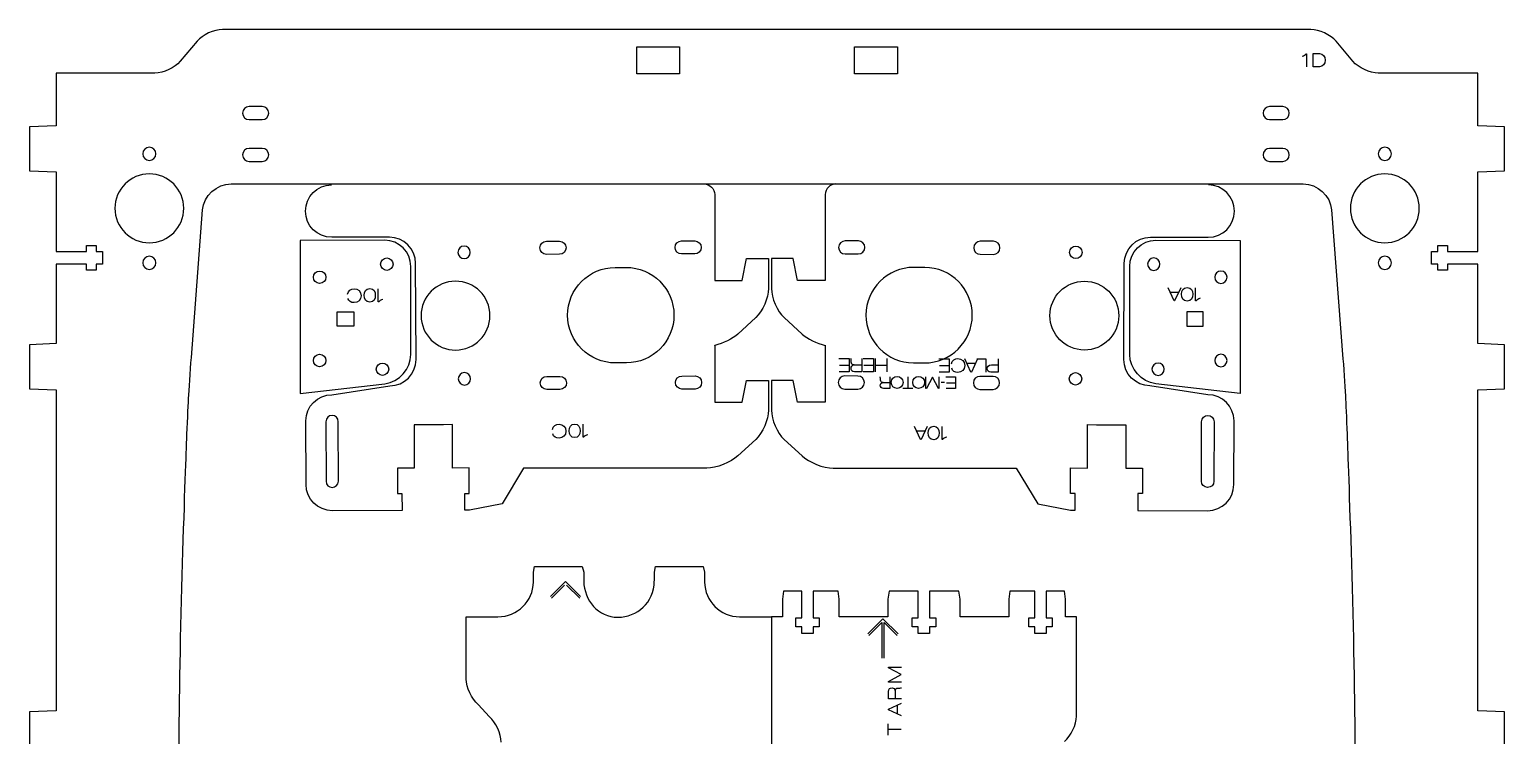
# Model space of a CAD drawing. Extents: x 16 to 1660, y 62 to 1240.
# Drawn here: x 32.7 to 303.5, y 242.5 to 372.1 of the extents above; entities that cross this region are included whole.
import ezdxf

# ---------------------------------------------------------------- set-up
doc = ezdxf.new("R2010")
doc.units = 0
doc.layers.get('0').update_dxf_attribs({"linetype": 'CONTINUOUS'})

msp = doc.modelspace()

# ---------------------------------------------------------------- linework, layer by layer
at = {"color": 7}
for points in [[(267.951091, 372.077827), (68.152998, 372.077827)], [(63.503387, 369.91544), (60.412771, 366.240342)], [(144.191849, 368.922864), (152.071211, 368.922864), (152.071211, 363.963091), (144.191849, 363.963091), (144.191849, 368.922864), (144.191849, 368.922864)], [(184.192051, 368.922864), (192.071413, 368.922864), (192.071413, 363.963091), (184.192051, 363.963091), (184.192051, 368.922864), (184.192051, 368.922864)], [(275.691882, 366.240342), (272.600984, 369.91544)], [(267.085516, 367.63452), (267.173851, 367.63452), (267.173851, 365.251718)], [(268.373296, 367.651171), (269.551009, 367.651171)], [(269.551009, 365.234502), (268.373296, 365.234502), (268.373296, 367.651171), (268.373296, 367.651171)], [(55.762596, 364.077673), (37.603007, 364.077673), (37.603007, 354.397733), (32.731287, 354.197638), (32.731287, 346.168133), (37.603007, 345.968038), (37.603007, 331.323244), (43.217536, 331.323244), (43.217536, 332.443384), (44.977473, 332.443384), (44.977473, 331.323244), (46.131762, 331.323244), (46.131762, 329.033011), (44.977473, 329.033011), (44.977473, 327.913436), (43.217536, 327.913436), (43.217536, 329.033011), (37.603007, 329.033011), (37.603007, 314.422649), (32.731287, 314.222553), (32.731287, 306.155231), (37.603007, 305.955136), (37.603007, 247.060438), (32.731287, 246.860342), (32.731287, 238.822936)], [(303.503471, 238.822936), (303.503471, 246.860342), (298.631751, 247.060438), (298.631751, 305.955136), (303.503471, 306.155231), (303.503471, 314.222553), (298.631751, 314.422649), (298.631751, 329.033011), (293.01694, 329.033011), (293.01694, 327.913436), (291.257002, 327.913436), (291.257002, 329.033011), (290.102713, 329.033011), (290.102713, 331.323244), (291.257002, 331.323244), (291.257002, 332.443384), (293.01694, 332.443384), (293.01694, 331.323244), (298.631751, 331.323244), (298.631751, 345.968038), (303.503471, 346.168133), (303.503471, 354.197638), (298.631751, 354.397733), (298.631751, 364.077673), (280.341776, 364.077673)], [(75.443362, 357.934542), (73.043627, 357.934542)], [(262.790093, 357.934542), (260.390076, 357.934542)], [(73.043627, 355.534242), (75.443362, 355.534242), (75.443362, 355.534242)], [(260.390076, 355.534242), (262.790093, 355.534242), (262.790093, 355.534242)], [(75.443362, 350.254429), (73.043627, 350.254429)], [(262.790093, 350.254429), (260.390076, 350.254429)], [(53.532193, 349.257902), (53.532193, 349.257902)], [(73.043627, 347.854411), (75.443362, 347.854411), (75.443362, 347.854411)], [(260.390076, 347.854411), (262.790093, 347.854411), (262.790093, 347.854411)], [(280.331333, 349.257902), (280.331333, 349.257902)], [(69.726669, 343.741587), (266.545342, 343.741587)], [(158.519707, 341.771958), (158.519707, 326.010129), (163.58362, 326.010129), (164.372431, 330.025869), (168.372649, 330.036593), (168.387324, 324.562047)], [(178.79822, 341.771958), (178.79822, 326.010129), (173.734307, 326.010129), (172.945496, 330.025869), (168.945278, 330.036593), (168.93032, 324.562047)], [(48.412118, 339.25764), (48.412118, 339.25764)], [(62.441384, 311.90692), (64.498502, 338.960742)], [(271.772944, 338.960742), (273.844456, 311.664773)], [(275.211258, 339.25764), (275.211258, 339.25764)], [(97.940707, 333.409996), (82.443602, 333.36484), (82.443602, 305.274416), (97.964696, 307.07076)], [(98.7933, 333.956942), (88.20912, 333.94396)], [(127.633871, 333.213287), (130.041509, 333.219778), (130.041509, 333.219778)], [(152.433302, 333.28102), (154.84094, 333.287511), (154.84094, 333.287511)], [(184.884342, 333.28102), (182.476704, 333.287511), (182.476704, 333.287511)], [(209.683773, 333.213287), (207.276136, 333.219778), (207.276136, 333.219778)], [(238.524344, 333.956942), (249.108807, 333.94396)], [(239.500269, 333.409996), (254.997656, 333.36484), (254.997656, 305.274416), (239.476562, 307.07076)], [(113.650324, 331.179593), (113.650324, 331.179593)], [(130.048282, 330.81976), (127.640362, 330.813269)], [(154.847713, 330.887493), (152.439793, 330.881002)], [(182.470213, 330.887493), (184.877851, 330.881002)], [(207.269644, 330.81976), (209.677282, 330.813269)], [(223.667602, 331.179593), (223.667602, 331.179593)], [(53.532193, 329.257378), (53.532193, 329.257378)], [(99.469504, 329.007611), (99.469504, 329.007611)], [(102.732276, 312.426209), (102.732276, 328.601211), (102.732276, 328.601211)], [(103.687598, 311.495158), (103.606318, 329.169889)], [(140.250898, 328.407607), (142.251289, 328.413251), (142.251289, 328.413251)], [(197.066747, 328.407607), (195.066356, 328.413251), (195.066356, 328.413251)], [(233.630047, 311.495158), (233.711327, 329.169889)], [(234.708982, 312.426209), (234.708982, 328.601211), (234.708982, 328.601211)], [(237.971753, 329.007611), (237.971753, 329.007611)], [(280.331333, 329.257378), (280.331333, 329.257378)], [(87.13216, 326.607876), (87.13216, 326.607876)], [(110.924622, 325.886798), (110.924622, 325.886798)], [(226.393022, 325.886798), (226.393022, 325.886798)], [(250.309098, 326.607876), (250.309098, 326.607876)], [(96.841733, 322.098529), (96.753962, 322.098529), (96.753962, 324.481331)], [(244.061262, 324.689893), (242.944227, 322.276047), (242.856456, 322.276047), (241.752967, 324.69582)], [(242.118162, 323.896002), (243.698042, 323.891204)], [(245.248289, 322.240204), (245.248289, 322.240204)], [(246.887718, 322.294109), (246.799947, 322.294109), (246.799947, 324.676911)], [(89.23528, 319.700769), (89.23528, 320.273962), (92.275096, 320.273962), (92.275096, 317.634056), (89.23528, 317.634056), (89.23528, 319.700769), (89.23528, 319.700769)], [(95.202304, 322.044907), (95.202304, 322.044907)], [(248.205978, 319.700769), (248.205978, 320.273962), (245.166162, 320.273962), (245.166162, 317.634056), (248.205978, 317.634056), (248.205978, 319.700769), (248.205978, 319.700769)], [(166.040647, 319.195873), (162.771384, 316.189642)], [(171.276998, 319.195873), (174.54626, 316.189642)], [(158.520553, 314.109382), (158.519707, 314.117567), (158.519707, 303.652767), (163.58362, 303.652767), (164.372431, 307.668507), (168.372649, 307.679231), (168.387324, 302.204684)], [(178.797091, 314.109382), (178.79822, 314.117567), (178.79822, 303.652767), (173.734307, 303.652767), (172.945496, 307.668507), (168.945278, 307.679231), (168.93032, 302.204684)], [(181.317618, 311.696382), (183.219796, 311.696382), (183.219796, 309.279431), (181.337938, 309.279431)], [(185.537404, 311.696382), (185.537404, 309.279431), (184.207009, 309.279431)], [(185.778987, 311.696382), (187.681164, 311.696382), (187.681164, 309.279431), (185.799589, 309.279431)], [(188.02858, 309.279149), (188.02858, 311.6961)], [(190.100091, 311.696382), (190.100091, 309.279431)], [(199.684922, 311.615949), (201.5871, 311.615949), (201.5871, 309.199562), (199.705242, 309.199562)], [(206.739349, 311.615949), (205.628804, 309.199562), (205.540751, 309.199562), (204.430489, 311.615949)], [(206.624202, 311.615949), (208.319793, 311.615949), (208.319793, 309.199562)], [(210.52536, 311.615949), (210.52536, 309.199562), (209.232218, 309.199562)], [(87.13216, 311.3278), (87.13216, 311.3278)], [(98.669404, 309.7276), (98.669404, 309.7276)], [(142.298984, 310.892896), (140.298593, 310.887251)], [(183.219796, 310.40324), (181.415549, 310.40324)], [(184.115851, 310.515), (184.118956, 310.521209), (185.537404, 310.526007)], [(187.681164, 310.40324), (185.8772, 310.40324)], [(190.100091, 310.40324), (188.02858, 310.40324)], [(195.018942, 310.892896), (197.019051, 310.887251)], [(201.5871, 310.323371), (199.783136, 310.323371)], [(204.798224, 310.81726), (206.378387, 310.81726)], [(209.327044, 310.516411), (210.52536, 310.516411)], [(238.771853, 309.7276), (238.771853, 309.7276)], [(250.309098, 311.3278), (250.309098, 311.3278)], [(88.254558, 305.05654), (98.900827, 306.68214)], [(113.71326, 307.974718), (113.71326, 307.974718)], [(127.701322, 308.413009), (130.10896, 308.4195), (130.10896, 308.4195)], [(130.115733, 306.019482), (127.708096, 306.012991)], [(152.501036, 308.480742), (154.908673, 308.487233), (154.908673, 308.487233)], [(154.915447, 306.087216), (152.507809, 306.080724)], [(182.402198, 306.087216), (184.810118, 306.080724)], [(184.816609, 308.480742), (182.408971, 308.487233), (182.408971, 308.487233)], [(189.41796, 307.283838), (189.420782, 307.289764), (190.649578, 307.293433)], [(190.649578, 308.307458), (190.649578, 306.213369), (189.497264, 306.213369)], [(192.006784, 306.213369), (192.006784, 306.213369)], [(194.86372, 306.213369), (193.056651, 306.213369)], [(193.954964, 308.307458), (193.954964, 306.213369)], [(195.948864, 306.213369), (195.948864, 306.213369)], [(199.685487, 308.307458), (199.685487, 306.213369), (199.588402, 306.213369), (198.488864, 308.248473), (198.482938, 308.248473), (197.389044, 306.213369), (197.292524, 306.213369), (197.292524, 308.307458)], [(200.673547, 307.30698), (200.112207, 307.30698)], [(200.97496, 308.354024), (202.696798, 308.354024), (202.696798, 306.16652), (200.993022, 306.16652)], [(202.696798, 307.183931), (201.063578, 307.183931)], [(207.201911, 306.019482), (209.609831, 306.012991)], [(209.616322, 308.413009), (207.208684, 308.4195), (207.208684, 308.4195)], [(223.604384, 307.974718), (223.604384, 307.974718)], [(249.063369, 305.05654), (238.4171, 306.68214)], [(83.499396, 288.551902), (83.467504, 300.24324)], [(87.135547, 300.092533), (87.16518, 289.16122), (87.16518, 289.16122)], [(157.055538, 291.551642), (123.438073, 291.551642), (119.505024, 285.049807), (113.478733, 283.833429), (112.639122, 283.830607), (112.630373, 286.923762), (113.457002, 286.927149), (113.457002, 291.607804), (113.457002, 291.606958), (110.372878, 291.595951), (110.35792, 299.555464), (108.702122, 299.550949), (108.702122, 299.551513), (104.974249, 299.541353), (104.974249, 299.540789), (103.318451, 299.535991), (103.332844, 291.57676), (100.270733, 291.565753), (100.270733, 291.568576), (100.270733, 286.890178), (101.110062, 286.893847), (101.118529, 283.800691), (88.312696, 283.765131)], [(89.445253, 289.167711), (89.41562, 300.099024)], [(134.456029, 297.232776), (134.36854, 297.232776), (134.36854, 299.61586)], [(180.262107, 291.551642), (213.879853, 291.551642), (217.81262, 285.049807), (223.839193, 283.833429), (224.678804, 283.830607), (224.687271, 286.923762), (223.860642, 286.927149), (223.860642, 291.607804), (223.860642, 291.606958), (226.945049, 291.595951), (226.959724, 299.555464), (228.615522, 299.550949), (228.615522, 299.551513), (232.343678, 299.541353), (232.343678, 299.540789), (233.999476, 299.535991), (233.9848, 291.57676), (237.046911, 291.565753), (237.046911, 291.568576), (237.046911, 286.890178), (236.207582, 286.893847), (236.199116, 283.800691), (249.005231, 283.765131)], [(197.529027, 299.227522), (196.411991, 296.813676), (196.323938, 296.813676), (195.220449, 299.233449)], [(195.585644, 298.434196), (197.165524, 298.42968)], [(200.3552, 296.832302), (200.267429, 296.832302), (200.267429, 299.215104)], [(247.872391, 289.167711), (247.902307, 300.099024)], [(250.182098, 300.092533), (250.152464, 289.16122), (250.152464, 289.16122)], [(253.818249, 288.551902), (253.850422, 300.24324)], [(132.816882, 297.179153), (132.816882, 297.179153)], [(166.040647, 296.838511), (162.771384, 293.83228)], [(171.276998, 296.838511), (174.54626, 293.83228)], [(198.715771, 296.778116), (198.715771, 296.778116)], [(125.251351, 270.682438), (125.254173, 270.842458), (125.254173, 272.510391), (125.453704, 273.492242), (134.194409, 273.492242), (134.473809, 272.510391), (134.473809, 270.966918), (134.476913, 270.842458)], [(147.431478, 270.842458), (147.434864, 270.966918), (147.434864, 272.510391), (147.634396, 273.492242), (156.3751, 273.492242), (156.6545, 272.510391), (156.6545, 270.842458), (156.657887, 270.682438)], [(128.345918, 267.99032), (131.128064, 270.772184), (133.909929, 267.99032)], [(128.535853, 267.692293), (130.927404, 270.083844)], [(131.327878, 270.084409), (133.728178, 267.684109)], [(224.916153, 264.286718), (222.936647, 264.286718), (222.936647, 267.544691), (222.736551, 269.006884), (219.3544, 269.006884), (219.3544, 264.103273), (220.475104, 264.103273), (220.475104, 262.423769), (219.3544, 262.423769), (219.3544, 261.197231), (217.274704, 261.197231), (217.274704, 262.423769), (216.154564, 262.423769), (216.154564, 264.103273), (217.274704, 264.103273), (217.274704, 269.006884), (212.696213, 269.006884), (212.4964, 267.544691), (212.4964, 264.286718), (203.557011, 264.286718), (203.557011, 267.544691), (203.35748, 269.006884), (197.976067, 269.006884), (197.976067, 264.103273), (199.097336, 264.103273), (199.097336, 262.423769), (197.976067, 262.423769), (197.976067, 261.197231), (195.896371, 261.197231), (195.896371, 262.423769), (194.776796, 262.423769), (194.776796, 264.103273), (195.896371, 264.103273), (195.896371, 269.006884), (190.515804, 269.006884), (190.315991, 267.544691), (190.315991, 264.286718), (181.378013, 264.286718), (181.378013, 267.544691), (181.177353, 269.006884), (176.594911, 269.006884), (176.594911, 264.103273), (177.715616, 264.103273), (177.715616, 262.423769), (176.594911, 262.423769), (176.594911, 261.197231), (174.515216, 261.197231), (174.515216, 262.423769), (173.395076, 262.423769), (173.395076, 264.103273), (174.515216, 264.103273), (174.515216, 269.006884), (171.136169, 269.006884), (170.936638, 267.544691), (170.936638, 264.286718), (168.914798, 264.286718), (168.91508, 163.83254)], [(112.914007, 252.873087), (112.914007, 264.286718), (118.733711, 264.286718)], [(163.094811, 264.286718), (168.914798, 264.286718)], [(186.622831, 261.160824), (189.40526, 263.942689), (192.187124, 261.160824)], [(186.812767, 260.86308), (189.204036, 263.254631), (189.204036, 256.715824)], [(189.604791, 256.715824), (189.604791, 263.255478), (192.005091, 260.854896)], [(224.916153, 246.072942), (224.916153, 264.286718), (224.916153, 264.286718)], [(192.837647, 252.290862), (190.420978, 252.290862), (190.420978, 252.402622), (192.769913, 253.671776), (192.769913, 253.678549), (190.420978, 254.940929), (190.420978, 255.052971), (192.837647, 255.052971)], [(192.837647, 249.254716), (190.420978, 249.254716), (190.420978, 250.585111)], [(191.656264, 250.676269), (191.663038, 250.672882), (191.667553, 249.254716)], [(117.151573, 245.931549), (115.076393, 248.222347)], [(192.837647, 246.12854), (190.420978, 247.238802), (190.420978, 247.326856), (192.837647, 248.436836)], [(192.038958, 248.069382), (192.038958, 246.48922)], [(190.381184, 242.586087), (190.381184, 244.647156)], [(192.770478, 243.583178), (190.402633, 243.583178)]]:
    msp.add_lwpolyline(points, dxfattribs=at)
for points in [[(68.152998, 372.077827), (66.595696, 372.077827), (64.503864, 371.104442), (63.503387, 369.91544)], [(272.600984, 369.91544), (271.600789, 371.104442), (269.508111, 372.077827), (267.951091, 372.077827)], [(60.412771, 366.240342), (59.411164, 365.050493), (57.318769, 364.077673), (55.762596, 364.077673)], [(266.33424, 367.184376), (266.699718, 367.275533), (266.943276, 367.468573), (267.085516, 367.63452)], [(269.551009, 367.651171), (270.218182, 367.651171), (270.559953, 367.163491), (270.559953, 366.442696)], [(270.559953, 366.442696), (270.559953, 365.7219), (270.218182, 365.234502), (269.551009, 365.234502)], [(280.341776, 364.077673), (278.78532, 364.077673), (276.692924, 365.050493), (275.691882, 366.240342)], [(73.043627, 357.934542), (72.380969, 357.934542), (71.8439, 357.396909), (71.8439, 356.734533)], [(76.643371, 356.734533), (76.643371, 357.396909), (76.106584, 357.934542), (75.443362, 357.934542)], [(260.390076, 357.934542), (259.727136, 357.934542), (259.190349, 357.396909), (259.190349, 356.734533)], [(263.990102, 356.734533), (263.990102, 357.396909), (263.452751, 357.934542), (262.790093, 357.934542)], [(71.8439, 356.734533), (71.8439, 356.071876), (72.380969, 355.534242), (73.043627, 355.534242)], [(75.443362, 355.534242), (76.106584, 355.534242), (76.643371, 356.071876), (76.643371, 356.734533)], [(259.190349, 356.734533), (259.190349, 356.071876), (259.727136, 355.534242), (260.390076, 355.534242)], [(262.790093, 355.534242), (263.452751, 355.534242), (263.990102, 356.071876), (263.990102, 356.734533)], [(54.732202, 350.458476), (54.069262, 350.458476), (53.532193, 349.919713), (53.532193, 349.257902)], [(55.932493, 349.257902), (55.932493, 349.919996), (55.39486, 350.458476), (54.732202, 350.458476)], [(73.043627, 350.254429), (72.380969, 350.254429), (71.8439, 349.717642), (71.8439, 349.05442)], [(76.643371, 349.05442), (76.643371, 349.717642), (76.106584, 350.254429), (75.443362, 350.254429)], [(260.390076, 350.254429), (259.727136, 350.254429), (259.190349, 349.717642), (259.190349, 349.05442)], [(263.990102, 349.05442), (263.990102, 349.717642), (263.452751, 350.254429), (262.790093, 350.254429)], [(281.531342, 350.458476), (280.868684, 350.458476), (280.331333, 349.919713), (280.331333, 349.257902)], [(282.731351, 349.257902), (282.731351, 349.919996), (282.194, 350.458476), (281.531342, 350.458476)], [(53.532193, 349.257902), (53.532193, 348.595244), (54.069262, 348.057893), (54.732202, 348.057893)], [(54.732202, 348.057893), (55.39486, 348.057893), (55.932493, 348.595244), (55.932493, 349.257902)], [(71.8439, 349.05442), (71.8439, 348.39148), (72.380969, 347.854411), (73.043627, 347.854411)], [(75.443362, 347.854411), (76.106584, 347.854411), (76.643371, 348.39148), (76.643371, 349.05442)], [(259.190349, 349.05442), (259.190349, 348.39148), (259.727136, 347.854411), (260.390076, 347.854411)], [(262.790093, 347.854411), (263.452751, 347.854411), (263.990102, 348.39148), (263.990102, 349.05442)], [(280.331333, 349.257902), (280.331333, 348.595244), (280.868684, 348.057893), (281.531342, 348.057893)], [(281.531342, 348.057893), (282.194, 348.057893), (282.731351, 348.595244), (282.731351, 349.257902)], [(54.732202, 345.577724), (51.241678, 345.577724), (48.412118, 342.748164), (48.412118, 339.25764)], [(61.052287, 339.25764), (61.052287, 342.748164), (58.222727, 345.577724), (54.732202, 345.577724)], [(281.531342, 345.577724), (278.040818, 345.577724), (275.211258, 342.748164), (275.211258, 339.25764)], [(287.851427, 339.25764), (287.851427, 342.748164), (285.022149, 345.577724), (281.531342, 345.577724)], [(64.498502, 338.960742), (64.733876, 341.590207), (67.08648, 343.741587), (69.726669, 343.741587)], [(83.39582, 338.730731), (83.388482, 341.381927), (85.531678, 343.549393), (88.182591, 343.556731)], [(156.538789, 343.742151), (157.629578, 343.745256), (158.516602, 342.862747), (158.519707, 341.771958)], [(180.778856, 343.742151), (179.688067, 343.745256), (178.801324, 342.862747), (178.79822, 341.771958)], [(253.921824, 338.730731), (253.929162, 341.381927), (251.785967, 343.549393), (249.135336, 343.556731)], [(266.545342, 343.741587), (269.185249, 343.741587), (271.537853, 341.590207), (271.772944, 338.960742)], [(48.412118, 339.25764), (48.412118, 335.767398), (51.241678, 332.937556), (54.732202, 332.937556)], [(54.732202, 332.937556), (58.222727, 332.937556), (61.052287, 335.767116), (61.052287, 339.25764)], [(88.20912, 333.94396), (85.557642, 333.936904), (83.402876, 336.079536), (83.39582, 338.730731)], [(249.108807, 333.94396), (251.760002, 333.936904), (253.914769, 336.079536), (253.921824, 338.730731)], [(275.211258, 339.25764), (275.211258, 335.767398), (278.040818, 332.937556), (281.531342, 332.937556)], [(281.531342, 332.937556), (285.022149, 332.937556), (287.851427, 335.767116), (287.851427, 339.25764)], [(102.732276, 328.601211), (102.737073, 331.252407), (100.591902, 333.404916), (97.940707, 333.409996)], [(103.606318, 329.169889), (103.59898, 331.821084), (101.444213, 333.963998), (98.7933, 333.956942)], [(126.437249, 332.009327), (126.435273, 332.672549), (126.970649, 333.211311), (127.633871, 333.213287)], [(130.041509, 333.219778), (130.704449, 333.221471), (131.242929, 332.685249), (131.244622, 332.022309)], [(151.23668, 332.07706), (151.234987, 332.740282), (151.77008, 333.279044), (152.433302, 333.28102)], [(154.84094, 333.287511), (155.503598, 333.289204), (156.042642, 332.753264), (156.044336, 332.090324)], [(182.476704, 333.287511), (181.814047, 333.289204), (181.275002, 332.753264), (181.273309, 332.090324)], [(186.081247, 332.07706), (186.08294, 332.740282), (185.547564, 333.279044), (184.884342, 333.28102)], [(207.276136, 333.219778), (206.613478, 333.221471), (206.074716, 332.685249), (206.073022, 332.022309)], [(210.880678, 332.009327), (210.882653, 332.672549), (210.346996, 333.211311), (209.683773, 333.213287)], [(233.711327, 329.169889), (233.718664, 331.821084), (235.873431, 333.963998), (238.524344, 333.956942)], [(234.708982, 328.601211), (234.704184, 331.252407), (236.849356, 333.404916), (239.500269, 333.409996)], [(54.732202, 330.457387), (54.069262, 330.457387), (53.532193, 329.9206), (53.532193, 329.257378)], [(55.932493, 329.257378), (55.932493, 329.9206), (55.39486, 330.457387), (54.732202, 330.457387)], [(112.507042, 332.316384), (111.877687, 332.314691), (111.368558, 331.803022), (111.370251, 331.173384)], [(111.370251, 331.173384), (111.371944, 330.543747), (111.883613, 330.0349), (112.513251, 330.036593)], [(113.650324, 331.179593), (113.648631, 331.808949), (113.13668, 332.318078), (112.507042, 332.316384)], [(112.513251, 330.036593), (113.142607, 330.038287), (113.651736, 330.550238), (113.650324, 331.179593)], [(127.640362, 330.813269), (126.977422, 330.811293), (126.439224, 331.346669), (126.437249, 332.009327)], [(131.244622, 332.022309), (131.246316, 331.359651), (130.71094, 330.821453), (130.048282, 330.81976)], [(152.439793, 330.881002), (151.776853, 330.879027), (151.238656, 331.414684), (151.23668, 332.07706)], [(156.044336, 332.090324), (156.046311, 331.427667), (155.510371, 330.889187), (154.847713, 330.887493)], [(181.273309, 332.090324), (181.271616, 331.427667), (181.807556, 330.889187), (182.470213, 330.887493)], [(184.877851, 330.881002), (185.541073, 330.879027), (186.079271, 331.414684), (186.081247, 332.07706)], [(206.073022, 332.022309), (206.071611, 331.359651), (206.606704, 330.821453), (207.269644, 330.81976)], [(209.677282, 330.813269), (210.340504, 330.811293), (210.878702, 331.346669), (210.880678, 332.009327)], [(224.804676, 330.036593), (224.175038, 330.038287), (223.665909, 330.550238), (223.667602, 331.179593)], [(223.667602, 331.179593), (223.669296, 331.808949), (224.181247, 332.318078), (224.810602, 332.316384)], [(225.947393, 331.173384), (225.945982, 330.544029), (225.434031, 330.0349), (224.804676, 330.036593)], [(224.810602, 332.316384), (225.44024, 332.314691), (225.949087, 331.803022), (225.947393, 331.173384)], [(281.531342, 330.457387), (280.868684, 330.457387), (280.331333, 329.9206), (280.331333, 329.257378)], [(282.731351, 329.257378), (282.731351, 329.9206), (282.194, 330.457387), (281.531342, 330.457387)], [(53.532193, 329.257378), (53.532193, 328.59472), (54.069262, 328.057933), (54.732202, 328.057933)], [(54.732202, 328.057933), (55.39486, 328.057933), (55.932493, 328.59472), (55.932493, 329.257378)], [(84.852369, 326.607876), (84.852369, 327.237513), (85.362627, 327.748336), (85.992264, 327.748336)], [(85.992264, 327.748336), (86.62162, 327.748336), (87.13216, 327.237513), (87.13216, 326.607876)], [(97.189431, 329.007611), (97.189431, 329.636967), (97.699971, 330.147224), (98.329327, 330.147224)], [(98.329327, 327.867716), (97.699971, 327.867716), (97.189431, 328.378256), (97.189431, 329.007611)], [(98.329327, 330.147224), (98.958964, 330.147224), (99.469504, 329.636967), (99.469504, 329.007611)], [(99.469504, 329.007611), (99.469504, 328.378256), (98.958964, 327.867716), (98.329327, 327.867716)], [(131.514144, 319.62344), (131.50088, 324.46214), (135.412762, 328.394624), (140.250898, 328.407607)], [(142.251289, 328.413251), (147.089989, 328.426516), (151.021627, 324.514916), (151.034891, 319.67678)], [(195.066356, 328.413251), (190.227938, 328.426516), (186.2963, 324.514916), (186.282753, 319.67678)], [(205.8035, 319.62344), (205.816764, 324.46214), (201.904882, 328.394624), (197.066747, 328.407607)], [(239.111931, 330.147224), (238.482293, 330.147224), (237.971753, 329.636967), (237.971753, 329.007611)], [(237.971753, 329.007611), (237.971753, 328.378256), (238.482293, 327.867716), (239.111931, 327.867716)], [(240.251544, 329.007611), (240.251544, 329.636967), (239.741287, 330.147224), (239.111931, 330.147224)], [(239.111931, 327.867716), (239.741287, 327.867716), (240.251544, 328.378256), (240.251544, 329.007611)], [(251.448993, 327.748336), (250.819638, 327.748336), (250.309098, 327.237513), (250.309098, 326.607876)], [(252.589171, 326.607876), (252.589171, 327.237513), (252.078631, 327.748336), (251.448993, 327.748336)], [(280.331333, 329.257378), (280.331333, 328.59472), (280.868684, 328.057933), (281.531342, 328.057933)], [(281.531342, 328.057933), (282.194, 328.057933), (282.731351, 328.59472), (282.731351, 329.257378)], [(85.992264, 325.468262), (85.362627, 325.468262), (84.852369, 325.978802), (84.852369, 326.607876)], [(87.13216, 326.607876), (87.13216, 325.978802), (86.62162, 325.468262), (85.992264, 325.468262)], [(110.924622, 325.886798), (107.43438, 325.877484), (104.612722, 323.040869), (104.622036, 319.54978)], [(117.261922, 319.584211), (117.252327, 323.0753), (114.414864, 325.896393), (110.924622, 325.886798)], [(220.055722, 319.584211), (220.0656, 323.0753), (222.903062, 325.896393), (226.393022, 325.886798)], [(226.393022, 325.886798), (229.883547, 325.877484), (232.705204, 323.040869), (232.695891, 319.54978)], [(250.309098, 326.607876), (250.309098, 325.978802), (250.819638, 325.468262), (251.448993, 325.468262)], [(251.448993, 325.468262), (252.078631, 325.468262), (252.589171, 325.978802), (252.589171, 326.607876)], [(91.1225, 323.510204), (91.19362, 324.156776), (91.775562, 324.481331), (92.33408, 324.481331)], [(92.33408, 321.956571), (91.761733, 321.956571), (91.308484, 322.189687), (91.179791, 322.714902)], [(92.33408, 324.481331), (93.024678, 324.481331), (93.5863, 324.01764), (93.5863, 323.218951)], [(93.5863, 323.218951), (93.5863, 322.420544), (93.024678, 321.956571), (92.33408, 321.956571)], [(94.190256, 323.290353), (94.190256, 323.960631), (94.45752, 324.535518), (95.202304, 324.535518)], [(95.202304, 322.044907), (94.45752, 322.044907), (94.190256, 322.620076), (94.190256, 323.290353)], [(95.202304, 324.535518), (95.947089, 324.535518), (96.214353, 323.960631), (96.214353, 323.290353)], [(96.214353, 323.290353), (96.214353, 322.620076), (95.947089, 322.044907), (95.202304, 322.044907)], [(97.593573, 322.548956), (97.227531, 322.457233), (96.983973, 322.264476), (96.841733, 322.098529)], [(168.387324, 324.562047), (168.392404, 322.802109), (167.336329, 320.387133), (166.040647, 319.195873)], [(168.93032, 324.562047), (168.92524, 322.802109), (169.981598, 320.387133), (171.276998, 319.195873)], [(244.23624, 323.485933), (244.23624, 324.156211), (244.503504, 324.731098), (245.248289, 324.731098)], [(245.248289, 322.240204), (244.503504, 322.240204), (244.23624, 322.815656), (244.23624, 323.485933)], [(245.248289, 324.731098), (245.993073, 324.731098), (246.260338, 324.156211), (246.260338, 323.485933)], [(246.260338, 323.485933), (246.260338, 322.815656), (245.993073, 322.240204), (245.248289, 322.240204)], [(247.639558, 322.744536), (247.273516, 322.653096), (247.029958, 322.460056), (246.887718, 322.294109)], [(104.622036, 319.54978), (104.631349, 316.05982), (107.469093, 313.238162), (110.959053, 313.247476)], [(110.959053, 313.247476), (114.449296, 313.257071), (117.271236, 316.094533), (117.261922, 319.584211)], [(140.298593, 310.887251), (135.460458, 310.873704), (131.527409, 314.785869), (131.514144, 319.62344)], [(151.034891, 319.67678), (151.048156, 314.838644), (147.137402, 310.90616), (142.298984, 310.892896)], [(186.282753, 319.67678), (186.269771, 314.838644), (190.180242, 310.90616), (195.018942, 310.892896)], [(197.019051, 310.887251), (201.857187, 310.873704), (205.790518, 314.785869), (205.8035, 319.62344)], [(226.358591, 313.247476), (222.868349, 313.257071), (220.046409, 316.094533), (220.055722, 319.584211)], [(232.695891, 319.54978), (232.686296, 316.05982), (229.848833, 313.238162), (226.358591, 313.247476)], [(162.771384, 316.189642), (161.807596, 315.303464), (160.016896, 314.477118), (158.520553, 314.109382)], [(174.54626, 316.189642), (175.510331, 315.303464), (177.300749, 314.477118), (178.797091, 314.109382)], [(61.928304, 304.358322), (62.010431, 305.877524), (62.241289, 309.274633), (62.441384, 311.90692)], [(84.852369, 311.3278), (84.852369, 311.957156), (85.362627, 312.467696), (85.992264, 312.467696)], [(85.992264, 312.467696), (86.62162, 312.467696), (87.13216, 311.957438), (87.13216, 311.3278)], [(97.964696, 307.07076), (100.58654, 307.376124), (102.732276, 309.78602), (102.732276, 312.426209)], [(98.900827, 306.68214), (101.55174, 306.689196), (103.694936, 308.843962), (103.687598, 311.495158)], [(183.583862, 311.029491), (183.583862, 311.117544), (183.577089, 311.598169), (183.529676, 311.696382)], [(201.963302, 310.698727), (202.034422, 311.345298), (202.616647, 311.669853), (203.175164, 311.669853)], [(203.175164, 311.669853), (203.865762, 311.669853), (204.427384, 311.206162), (204.427384, 310.407473)], [(238.4171, 306.68214), (235.765904, 306.689196), (233.622991, 308.843962), (233.630047, 311.495158)], [(239.476562, 307.07076), (236.854436, 307.376124), (234.708982, 309.78602), (234.708982, 312.426209)], [(251.448993, 312.467696), (250.819638, 312.467696), (250.309098, 311.957438), (250.309098, 311.3278)], [(252.589171, 311.3278), (252.589171, 311.957156), (252.078631, 312.467696), (251.448993, 312.467696)], [(273.844456, 311.664773), (274.044269, 309.032487), (274.263556, 305.689847), (274.331289, 304.236967)], [(85.992264, 310.187904), (85.362627, 310.187904), (84.852369, 310.698444), (84.852369, 311.3278)], [(87.13216, 311.3278), (87.13216, 310.698444), (86.62162, 310.187904), (85.992264, 310.187904)], [(96.389331, 309.7276), (96.389331, 310.356673), (96.899871, 310.867496), (97.529227, 310.867496)], [(97.529227, 308.587704), (96.899871, 308.587704), (96.389331, 309.097962), (96.389331, 309.7276)], [(97.529227, 310.867496), (98.158864, 310.867496), (98.669404, 310.356956), (98.669404, 309.7276)], [(98.669404, 309.7276), (98.669404, 309.097962), (98.158864, 308.587704), (97.529227, 308.587704)], [(112.57026, 309.111509), (111.940622, 309.109816), (111.431776, 308.598147), (111.433469, 307.968791)], [(113.71326, 307.974718), (113.711567, 308.603791), (113.199898, 309.113202), (112.57026, 309.111509)], [(183.539836, 309.939549), (183.539836, 310.16956), (183.695904, 310.491293), (184.115851, 310.515)], [(184.207009, 309.279431), (183.72328, 309.279431), (183.539836, 309.509724), (183.539836, 309.939549)], [(184.118956, 310.521209), (183.746704, 310.52516), (183.583862, 310.697598), (183.583862, 311.029491)], [(203.175164, 309.145093), (202.6031, 309.145093), (202.149569, 309.378209), (202.020876, 309.903142)], [(204.427384, 310.407473), (204.427384, 309.608784), (203.865762, 309.145093), (203.175164, 309.145093)], [(208.56194, 309.859398), (208.56194, 310.184518), (208.727887, 310.516411), (209.327044, 310.516411)], [(209.232218, 309.199562), (208.718009, 309.199562), (208.56194, 309.497307), (208.56194, 309.859398)], [(223.604384, 307.974718), (223.606078, 308.603791), (224.118029, 309.113202), (224.747384, 309.111509)], [(224.747384, 309.111509), (225.377022, 309.109816), (225.886151, 308.598147), (225.884458, 307.968791)], [(239.911749, 310.867496), (239.282676, 310.867496), (238.771853, 310.356956), (238.771853, 309.7276)], [(238.771853, 309.7276), (238.771853, 309.097962), (239.282676, 308.587704), (239.911749, 308.587704)], [(241.051644, 309.7276), (241.051644, 310.356673), (240.541387, 310.867496), (239.911749, 310.867496)], [(239.911749, 308.587704), (240.541387, 308.587704), (241.051644, 309.097962), (241.051644, 309.7276)], [(250.309098, 311.3278), (250.309098, 310.698444), (250.819638, 310.187904), (251.448993, 310.187904)], [(251.448993, 310.187904), (252.078631, 310.187904), (252.589171, 310.698444), (252.589171, 311.3278)], [(111.433469, 307.968791), (111.43488, 307.339153), (111.946831, 306.830024), (112.576469, 306.831718)], [(112.576469, 306.831718), (113.205824, 306.833411), (113.714953, 307.345644), (113.71326, 307.974718)], [(126.5047, 307.209613), (126.503007, 307.872836), (127.038382, 308.411033), (127.701322, 308.413009)], [(127.708096, 306.012991), (127.044873, 306.011016), (126.506393, 306.546391), (126.5047, 307.209613)], [(130.10896, 308.4195), (130.772182, 308.421193), (131.310098, 307.885536), (131.312073, 307.222596)], [(131.312073, 307.222596), (131.314049, 306.559373), (130.778391, 306.021176), (130.115733, 306.019482)], [(151.304413, 307.277347), (151.302438, 307.940569), (151.838096, 308.478767), (152.501036, 308.480742)], [(152.507809, 306.080724), (151.844587, 306.078749), (151.306107, 306.614407), (151.304413, 307.277347)], [(154.908673, 308.487233), (155.571331, 308.488927), (156.110376, 307.953551), (156.112069, 307.290611)], [(156.112069, 307.290611), (156.113762, 306.627389), (155.578104, 306.088909), (154.915447, 306.087216)], [(181.205576, 307.290611), (181.203882, 306.627389), (181.739822, 306.088909), (182.402198, 306.087216)], [(182.408971, 308.487233), (181.746313, 308.488927), (181.207551, 307.953551), (181.205576, 307.290611)], [(184.810118, 306.080724), (185.473058, 306.078749), (186.01182, 306.614407), (186.013513, 307.277347)], [(186.013513, 307.277347), (186.015207, 307.940569), (185.479831, 308.478767), (184.816609, 308.480742)], [(188.957656, 307.729749), (188.957656, 307.806231), (188.952011, 308.222509), (188.910807, 308.30774)], [(188.919556, 306.785151), (188.919556, 306.9844), (189.05474, 307.263236), (189.41796, 307.283838)], [(189.497264, 306.213369), (189.077882, 306.213369), (188.919556, 306.412618), (188.919556, 306.785151)], [(189.420782, 307.289764), (189.098767, 307.292869), (188.957656, 307.442164), (188.957656, 307.729749)], [(190.921358, 307.30698), (190.921358, 307.998989), (191.408473, 308.400591), (192.006784, 308.400591)], [(192.006784, 306.213369), (191.408473, 306.213369), (190.921358, 306.614971), (190.921358, 307.30698)], [(192.006784, 308.400591), (192.604813, 308.400591), (193.091647, 307.998989), (193.091647, 307.30698)], [(193.091647, 307.30698), (193.091647, 306.614971), (192.604813, 306.213369), (192.006784, 306.213369)], [(194.86372, 307.30698), (194.86372, 307.998989), (195.350553, 308.400873), (195.948864, 308.400873)], [(195.948864, 306.213369), (195.350553, 306.213369), (194.86372, 306.614971), (194.86372, 307.30698)], [(195.948864, 308.400873), (196.547176, 308.400873), (197.033727, 307.998989), (197.033727, 307.30698)], [(197.033727, 307.30698), (197.033727, 306.614971), (196.547176, 306.213369), (195.948864, 306.213369)], [(206.005571, 307.222596), (206.003596, 306.559373), (206.539253, 306.021176), (207.201911, 306.019482)], [(207.208684, 308.4195), (206.545462, 308.421193), (206.007547, 307.885536), (206.005571, 307.222596)], [(209.609831, 306.012991), (210.272771, 306.011016), (210.811533, 306.546391), (210.813227, 307.209613)], [(210.813227, 307.209613), (210.814638, 307.872836), (210.279262, 308.411033), (209.616322, 308.413009)], [(224.741458, 306.831718), (224.11182, 306.833411), (223.602691, 307.345644), (223.604384, 307.974718)], [(225.884458, 307.968791), (225.882764, 307.339153), (225.370813, 306.830024), (224.741458, 306.831718)], [(61.594718, 296.799), (61.696318, 299.436931), (61.846178, 302.838556), (61.928304, 304.358322)], [(83.467504, 300.24324), (83.460167, 302.894436), (85.603362, 305.04892), (88.254558, 305.05654)], [(253.850422, 300.24324), (253.857478, 302.894436), (251.714282, 305.04892), (249.063369, 305.05654)], [(274.331289, 304.236967), (274.399869, 302.784087), (274.538158, 299.436649), (274.639476, 296.799)], [(88.272338, 301.235816), (87.642982, 301.23384), (87.133853, 300.722171), (87.135547, 300.092533)], [(89.41562, 300.099024), (89.413927, 300.72838), (88.901976, 301.237509), (88.272338, 301.235816)], [(168.387324, 302.204684), (168.392404, 300.444464), (167.336329, 298.029771), (166.040647, 296.838511)], [(168.93032, 302.204684), (168.92524, 300.444464), (169.981598, 298.029771), (171.276998, 296.838511)], [(247.902307, 300.099024), (247.903718, 300.72838), (248.415951, 301.237509), (249.045307, 301.235816)], [(249.045307, 301.235816), (249.674944, 301.23384), (250.183791, 300.722171), (250.182098, 300.092533)], [(128.737078, 298.644733), (128.808198, 299.291304), (129.39014, 299.616142), (129.948658, 299.616142)], [(129.948658, 297.091664), (129.376311, 297.091664), (128.923062, 297.324498), (128.794369, 297.849431)], [(129.948658, 299.616142), (130.639256, 299.616142), (131.200878, 299.152451), (131.200878, 298.353762)], [(131.200878, 298.353762), (131.200878, 297.555073), (130.639256, 297.091664), (129.948658, 297.091664)], [(131.804833, 298.424882), (131.804833, 299.09516), (132.072098, 299.670047), (132.816882, 299.670047)], [(132.816882, 297.179153), (132.072098, 297.179153), (131.804833, 297.754604), (131.804833, 298.424882)], [(132.816882, 299.670047), (133.561384, 299.670047), (133.828931, 299.09516), (133.828931, 298.424882)], [(133.828931, 298.424882), (133.828931, 297.754604), (133.561384, 297.179153), (132.816882, 297.179153)], [(197.703722, 298.023844), (197.703722, 298.694122), (197.970987, 299.269009), (198.715771, 299.269009)], [(198.715771, 296.778116), (197.970987, 296.778116), (197.703722, 297.353567), (197.703722, 298.023844)], [(198.715771, 299.269009), (199.460556, 299.269009), (199.72782, 298.694122), (199.72782, 298.023844)], [(199.72782, 298.023844), (199.72782, 297.353567), (199.460556, 296.778116), (198.715771, 296.778116)], [(60.207878, 241.003667), (60.207313, 260.64464), (61.594718, 296.799), (61.594718, 296.799)], [(135.207869, 297.683484), (134.841827, 297.592044), (134.598269, 297.399004), (134.456029, 297.232776)], [(201.10704, 297.282729), (200.740998, 297.191289), (200.49744, 296.998249), (200.3552, 296.832302)], [(274.639476, 296.799), (274.639476, 296.799), (276.02688, 260.64464), (276.026316, 241.003667)], [(162.771384, 293.83228), (161.475702, 292.64102), (158.815476, 291.557569), (157.055538, 291.551642)], [(174.54626, 293.83228), (175.841942, 292.64102), (178.502169, 291.557569), (180.262107, 291.551642)], [(88.312696, 283.765131), (85.661218, 283.757511), (83.506733, 285.900707), (83.499396, 288.551902)], [(87.16518, 289.16122), (87.167156, 288.531864), (87.678824, 288.022736), (88.30818, 288.024711)], [(88.30818, 288.024711), (88.937818, 288.026404), (89.446947, 288.538073), (89.445253, 289.167711)], [(249.009464, 288.024711), (248.380109, 288.026404), (247.870698, 288.538073), (247.872391, 289.167711)], [(249.005231, 283.765131), (251.656427, 283.757511), (253.811193, 285.900707), (253.818249, 288.551902)], [(250.152464, 289.16122), (250.150489, 288.531864), (249.639102, 288.022736), (249.009464, 288.024711)], [(134.476913, 270.842458), (134.543518, 267.298876), (137.158871, 264.216162), (140.719104, 264.216162)], [(140.719104, 264.216162), (144.286676, 264.216162), (147.356971, 266.871873), (147.431478, 270.842458)], [(118.733711, 264.286718), (122.29338, 264.286718), (125.184464, 267.139138), (125.251351, 270.682438)], [(156.657887, 270.682438), (156.724209, 267.139138), (159.535707, 264.286718), (163.094811, 264.286718)], [(115.076393, 248.222347), (113.886827, 249.223389), (112.914007, 251.315784), (112.914007, 252.873087)], [(190.420978, 250.585111), (190.420978, 251.06884), (190.650989, 251.25172), (191.080813, 251.25172)], [(191.080813, 251.25172), (191.311107, 251.25172), (191.632558, 251.095933), (191.656264, 250.676269)], [(191.663038, 250.672882), (191.666707, 251.045133), (191.839144, 251.207693), (192.171038, 251.207693)], [(192.171038, 251.207693), (192.258809, 251.207693), (192.739433, 251.214467), (192.837647, 251.26188)], [(119.31396, 241.281938), (119.31396, 242.838676), (118.340576, 244.931636), (117.151573, 245.931549)], [(222.753767, 241.422202), (223.943333, 242.423527), (224.916153, 244.515922), (224.916153, 246.072942)]]:
    msp.add_open_spline(points, degree=3, dxfattribs=at)

doc.saveas('drawing.dxf')
